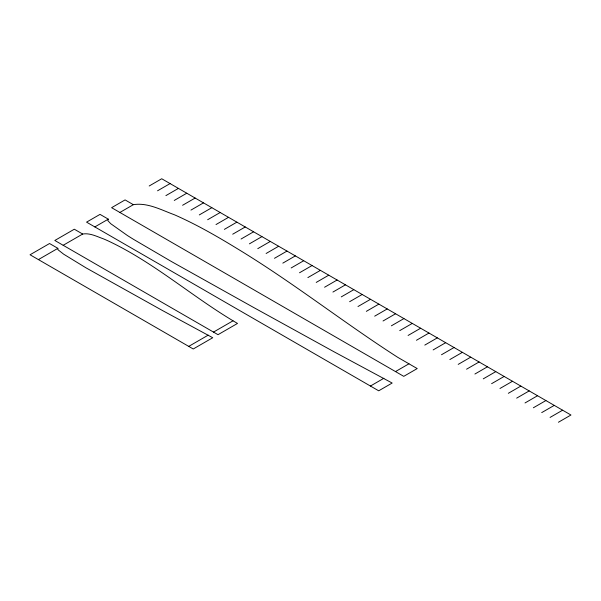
<?xml version="1.0" encoding="UTF-8"?>
<svg xmlns="http://www.w3.org/2000/svg" width="601" height="601" viewBox="0 0 601 601"><rect width="100%" height="100%" fill="white"/><g stroke="black" fill="none" stroke-linecap="round" stroke-linejoin="round"><path stroke-width="0.9" d="M57.891 248.341L57.576 248.949L58.372 250.031L63.683 254.2L85.943 267.806L162.608 310.597L212.731 337.732L193.237 348.986L30.05 254.771L49.545 243.518L57.891 248.341L38.404 259.594M108.293 219.147L107.804 220.575L110.742 223.707L127.397 235.502A440.082 254.08 0 0 0 134.091 239.679L171.653 261.653L253.99 307.682L334.517 352.051L392.16 383.04L378.698 390.808L86.559 222.145L100.021 214.377L108.293 219.147L94.83 226.923M149.198 185.987L161.722 178.752L570.95 415.013L558.419 422.248M119.884 212.453L133.347 204.678C147.538 202.334 161.421 210.05 174.41 214.767C196.88 224.609 218.148 236.944 239.033 249.753C293.709 283.063 344.05 322.857 397.885 357.415L417.214 368.571L403.752 376.346L111.613 207.683L125.076 199.908L133.347 204.678M63.173 245.291L82.668 234.037C89.895 232.76 97.024 236.606 103.672 238.943A122.078 70.482 0 0 1 109.202 241.399C155.313 263.298 193.612 297.908 237.508 323.436L218.013 334.689L54.826 240.468L74.314 229.214L82.668 234.037M157.545 190.802L170.075 183.575M165.899 195.625L178.422 188.391M174.252 200.449L186.776 193.214M182.599 205.272L195.13 198.037M190.953 210.095L203.484 202.86M199.307 214.918L211.83 207.683M207.653 219.733L220.184 212.506M216.007 224.556L228.538 217.322M224.361 229.379L236.884 222.145M232.707 234.202L245.238 226.968M241.061 239.025L253.592 231.791M249.415 243.848L261.938 236.614M257.769 248.664L270.292 241.437M266.115 253.487L278.646 246.252M274.469 258.31L286.993 251.075M282.823 263.133L295.346 255.898M291.169 267.956L303.7 260.721M299.523 272.771L312.054 265.544M188.729 346.386L208.224 335.133M213.505 332.083L232.993 320.829M307.877 277.594L320.401 270.367M316.224 282.417L328.755 275.183M324.578 287.24L337.108 280.006M332.931 292.063L345.455 284.829M341.278 296.886L353.809 289.652M349.632 301.702L362.163 294.475M357.986 306.525L370.509 299.298M366.34 311.348L378.863 304.114M374.686 316.171L387.217 308.937M383.04 320.994L395.563 313.76M391.394 325.817L403.917 318.583M399.74 330.633L412.271 323.406M408.094 335.456L420.625 328.229M416.448 340.279L428.971 333.044M424.794 345.102L437.325 337.867M370.426 386.037L383.889 378.262M395.481 371.576L408.95 363.8M433.148 349.925L445.679 342.69M441.502 354.748L454.025 347.513M449.848 359.563L462.379 352.336M458.202 364.386L470.733 357.152M466.556 369.209L479.08 361.975M474.91 374.032L487.434 366.798M483.257 378.855L495.787 371.621M491.61 383.678L504.134 376.444M499.964 388.494L512.488 381.267M508.311 393.317L520.842 386.082M516.665 398.14L529.196 390.905M525.019 402.963L537.542 395.728M533.365 407.786L545.896 400.551M541.719 412.609L554.25 405.375M550.073 417.425L562.596 410.198"/></g></svg>
